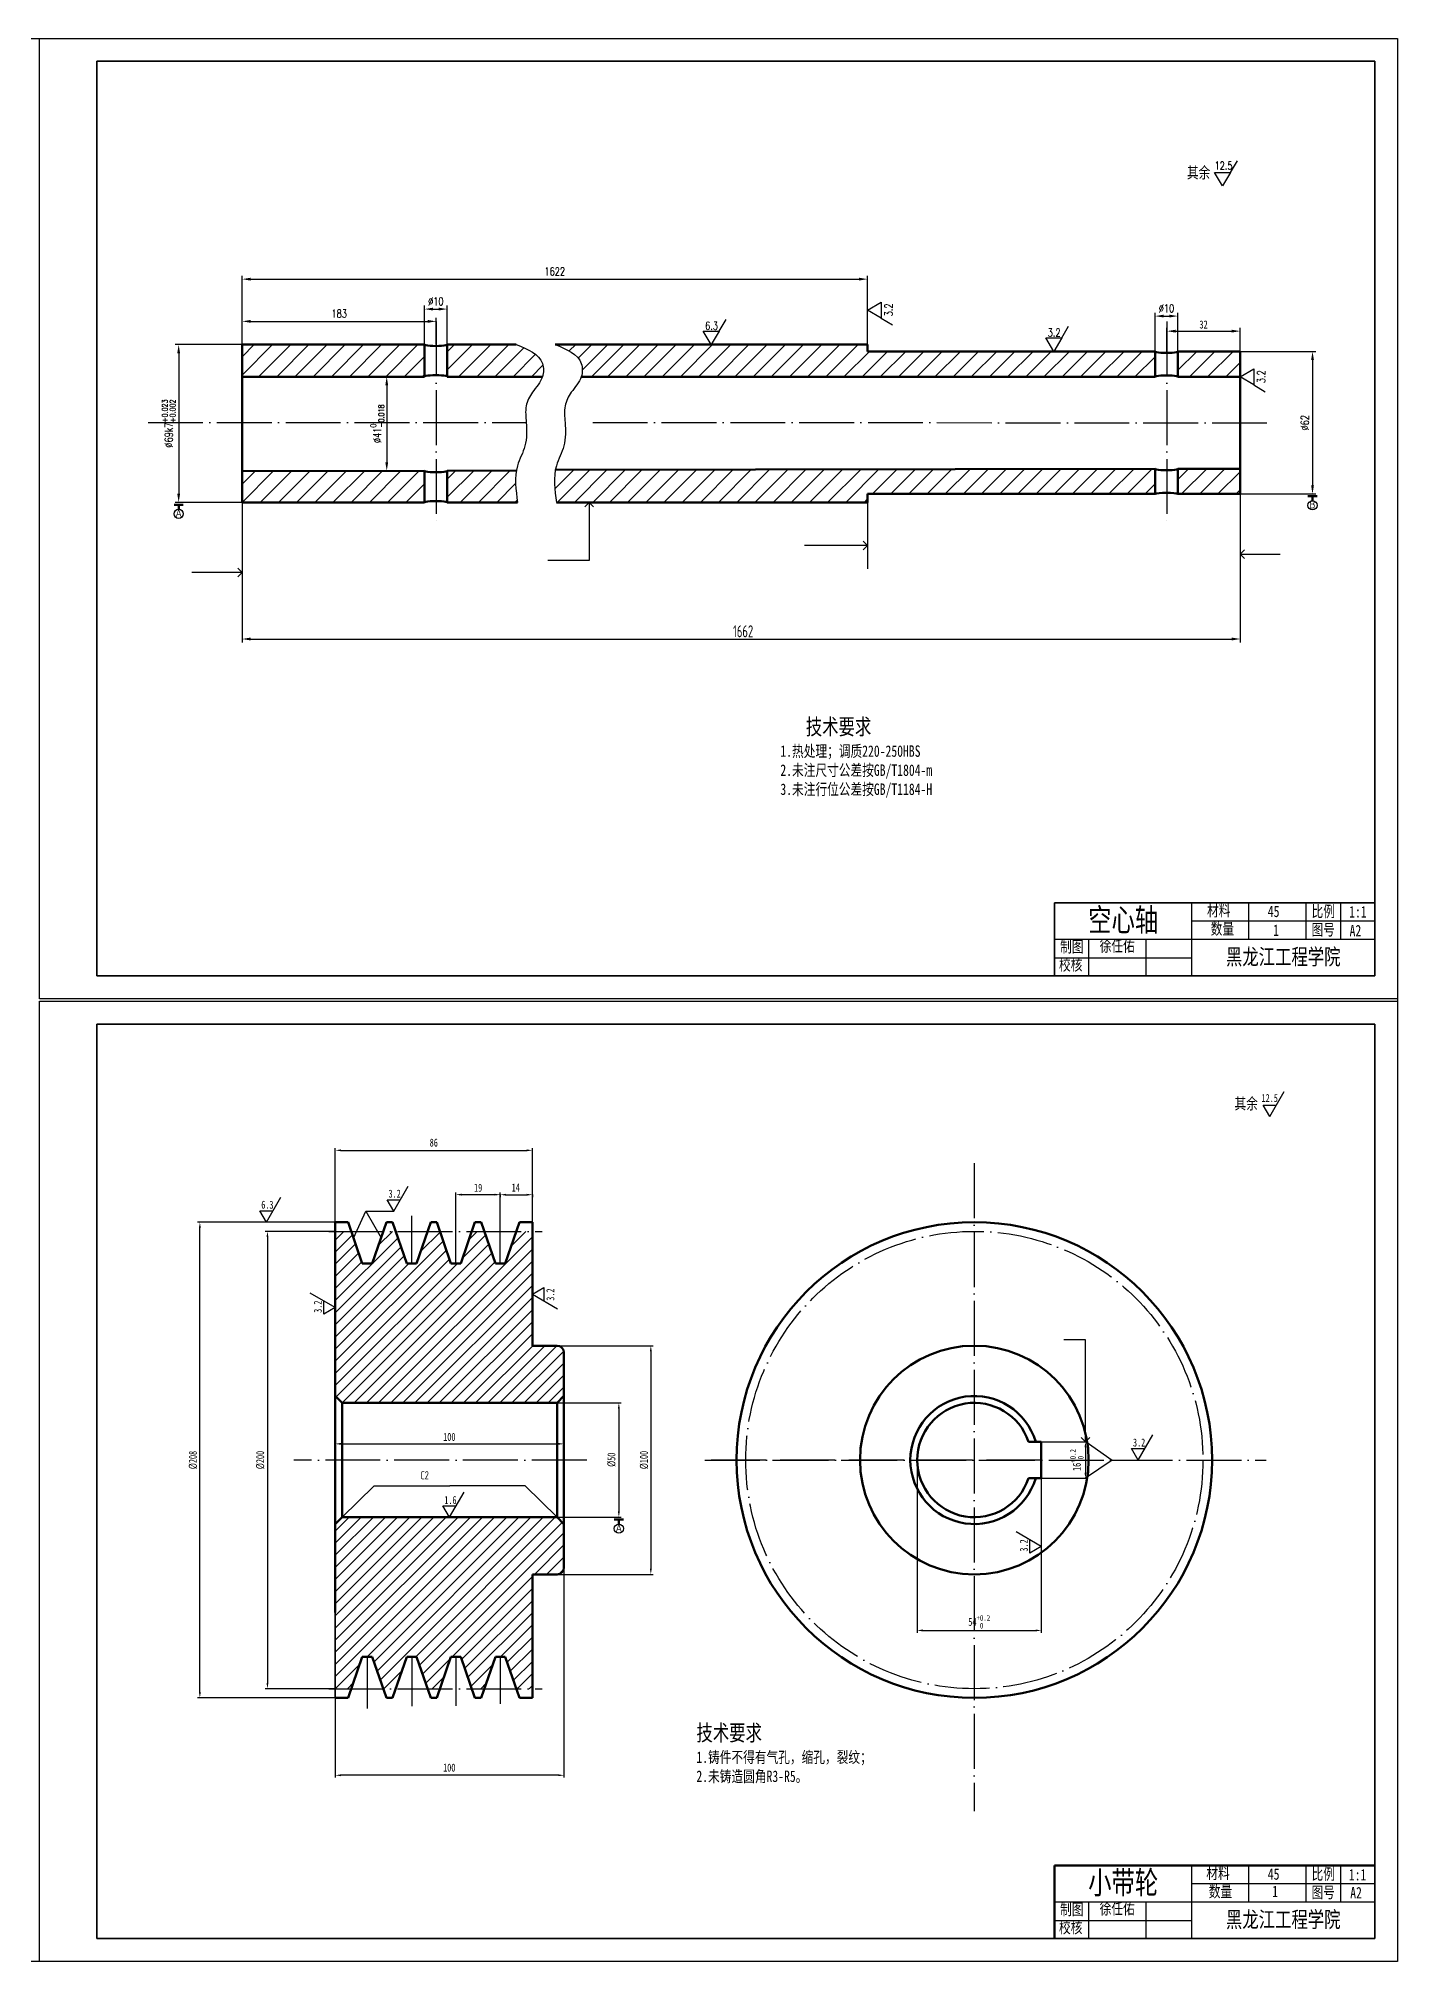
# Model space of a CAD drawing. Header units: inches. Extents: x 3762 to 4951, y -316 to 525.
# Drawn here: x 4356 to 4951, y -316 to 525 of the extents above; entities that cross this region are included whole.
import ezdxf
from ezdxf.enums import TextEntityAlignment as Align

# ---------------------------------------------------------------- set-up
doc = ezdxf.new("R2010")
doc.units = ezdxf.units.IN
doc.header["$MEASUREMENT"] = 0
doc.linetypes.add('ACAD_ISO04W100', pattern=[30, 24, -3, 0, -3])
doc.linetypes.add('CENTER2', pattern=[28.575, 19.05, -3.175, 3.175, -3.175])
for name, color, linetype in [('biaozhu', 210, 'Continuous'), ('dim', 7, 'Continuous'), ('图层2', 50, 'CENTER2')]:
    doc.layers.add(name, color=color, linetype=linetype)
for name, color, linetype, lineweight in [('cushixian', 4, 'Continuous', 50), ('中心线层', 4, 'ACAD_ISO04W100', 25), ('文字', 7, 'Continuous', 15), ('文字层', 7, 'Continuous', 25), ('标注层', 3, 'Continuous', 25), ('粗实线', 7, 'Continuous', 35), ('粗实线层', 7, 'Continuous', 50), ('细实线', 5, 'Continuous', 30), ('细实线层', 1, 'Continuous', 25)]:
    doc.layers.add(name, color=color, linetype=linetype, lineweight=lineweight)
doc.styles.get("Standard").update_dxf_attribs({"font": 'gbenor.shx', "width": 0.75, "bigfont": 'gbcbig.shx'})
doc.styles.add('工程字', font='gbenor.shx', dxfattribs={"bigfont": 'gbcbig.shx'})
doc.dimstyles.new('GB-3.5$0', dxfattribs={"dimscale": 1.5, "dimtxt": 3.5, "dimasz": 2.5, "dimexe": 1, "dimexo": 0, "dimgap": 0.5, "dimtad": 1, "dimdec": 0, "dimdsep": 46, "dimtxsty": 'Standard', "dimcen": 0, "dimclrt": 7, "dimadec": 0, "dimazin": 2, "dimtm": 1e-09, "dimtfac": 1, "dimtdec": 0, "dimtmove": 0, "dimatfit": 3, "dimldrblk": 'OPEN90', "dimfxl": 1, "dimarcsym": 0})
doc.dimstyles.new('GB-3.5$7', dxfattribs={"dimscale": 1.5, "dimtxt": 3.5, "dimasz": 2.5, "dimexe": 1, "dimexo": 0, "dimgap": 0.5, "dimtad": 1, "dimdec": 0, "dimdsep": 46, "dimtxsty": 'Standard', "dimcen": 0, "dimclrt": 7, "dimadec": 0, "dimazin": 2, "dimtm": 1e-09, "dimtfac": 1, "dimtdec": 0, "dimtmove": 0, "dimatfit": 3, "dimldrblk": 'OPEN90', "dimfxl": 1, "dimarcsym": 0})

# ---------------------------------------------------------------- blocks, each defined once
blk = doc.blocks.new('下基准')
at = {"layer": '标注层'}
blk.add_circle((0, -5), 2, dxfattribs=at)
at = {"layer": '粗实线层'}
for p, q in [((2, -1), (-2, -1)), ((0, -3), (0, -1))]:
    blk.add_line(p, q, dxfattribs=at)
at = {"layer": '文字层'}
blk.add_attdef('A', text='', height=3.5, dxfattribs=at).set_placement((0, -4.56), align=Align.MIDDLE_CENTER)
blk = doc.blocks.new('_Open90')
at = {"color": 0, "linetype": 'ByBlock', "lineweight": -2}
for p, q in [((0, 0), (-1, 0)), ((-0.5, 0.5), (0, 0)), ((0, 0), (-0.5, -0.5))]:
    blk.add_line(p, q, dxfattribs=at)
blk = doc.blocks.new('*D29')
at = {"layer": 'Defpoints', "color": 0}
for p in [(4445.49, 321.8), (4882.14, 325.48), (4882.14, 262.05)]:
    blk.add_point(p, dxfattribs=at)
at = {"layer": '标注层', "color": 0, "lineweight": -2}
for p, q in [((4445.49, 321.8), (4445.49, 260.55)), ((4882.14, 325.48), (4882.14, 260.55)), ((4449.24, 262.05), (4878.39, 262.05))]:
    blk.add_line(p, q, dxfattribs=at)
at = {"layer": '标注层', "color": 0}
for points in [[(4449.24, 262.68), (4449.24, 261.43), (4445.49, 262.05)], [(4878.39, 262.68), (4878.39, 261.43), (4882.14, 262.05)]]:
    blk.add_solid(points, dxfattribs=at)
at = {"layer": '标注层', "color": 7, "insert": (4664.65, 265.43), "char_height": 5.25, "attachment_point": 5}
blk.add_mtext('1662', dxfattribs=at)

msp = doc.modelspace()

# ---------------------------------------------------------------- hatches: boundary and pattern name
at = {"layer": '标注层'}
h = msp.add_hatch(dxfattribs=at)
h.set_pattern_fill('ANSI31', color=256, scale=45, style=0)
h.set_pattern_definition([(45, (4445.4927, 321.8036), (-3.97748, 3.97748), [])])
h.paths.add_polyline_path([(4525.24, 390.8), (4445.49, 390.8), (4445.49, 376.77), (4525.24, 376.75)])
edge = h.paths.add_edge_path()
edge.add_spline(control_points=[(4576.88, 376.75), (4577.46, 378.58), (4577.47, 386.01), (4570.44, 388.81), (4565.43, 390.8)], knot_values=[0, 0, 0, 0, 5.736517, 19.891382, 19.891382, 19.891382, 19.891382], degree=3, periodic=0)
edge.add_line((4565.43, 390.8), (4535.24, 390.8))
edge.add_line((4535.24, 390.8), (4535.24, 376.75))
edge.add_line((4535.24, 376.75), (4576.88, 376.75))
edge = h.paths.add_edge_path()
edge.add_spline(control_points=[(4565.98, 321.8), (4565.34, 326.52), (4564.71, 331.24), (4565.49, 335.69)], knot_values=[63.519621, 63.519621, 63.519621, 63.519621, 77.311484, 77.311484, 77.311484, 77.311484], degree=3, periodic=0)
edge.add_line((4565.49, 335.69), (4535.24, 335.61))
edge.add_line((4535.24, 335.61), (4535.24, 321.8))
edge.add_line((4535.24, 321.8), (4565.7, 321.8))
edge.add_line((4565.7, 321.8), (4565.95, 322.05))
h.paths.add_polyline_path([(4525.24, 335.59), (4445.49, 335.4), (4445.49, 321.8), (4525.24, 321.8)])
at = {"layer": '细实线'}
h = msp.add_hatch(dxfattribs=at)
h.set_pattern_fill('ANSI31', color=256, scale=30, style=0)
h.set_pattern_definition([(45, (4486.2626, -196.991), (-2.65165, 2.65165), [])])
h.paths.add_polyline_path([(4521.84, -10.99), (4517.55, -10.99), (4512.73, 3.01), (4507.26, 3.01), (4502.44, -10.99), (4498.08, -10.99), (4493.26, 3.01), (4486.26, 3.01), (4486.26, -30.35), (4486.26, -68.99), (4489.26, -71.99), (4583.26, -71.99), (4586.26, -68.99), (4586.26, -49.99, 0.414214), (4583.26, -46.99), (4572.46, -46.99), (4572.46, 3.01), (4565.46, 3.01), (4560.64, -10.99), (4556.28, -10.99), (4551.46, 3.01), (4545.99, 3.01), (4541.17, -10.99), (4536.88, -10.99), (4532.06, 3.01), (4526.66, 3.01)])
h.paths.add_polyline_path([(4521.84, -182.99), (4526.66, -196.99), (4532.06, -196.99), (4536.88, -182.99), (4541.17, -182.99), (4545.99, -196.99), (4551.46, -196.99), (4556.28, -182.99), (4560.64, -182.99), (4565.46, -196.99), (4572.46, -196.99), (4572.46, -146.99), (4583.26, -146.99, 0.414214), (4586.26, -143.99), (4586.26, -124.99), (4583.26, -121.99), (4489.26, -121.99), (4486.26, -124.99), (4486.26, -163.64), (4486.26, -196.99), (4493.26, -196.99), (4498.08, -182.99), (4502.44, -182.99), (4507.26, -196.99), (4512.73, -196.99), (4517.55, -182.99)])

# ---------------------------------------------------------------- linework, layer by layer
at = {"lineweight": 70}
for p, q in [((4844.85, 376.65), (4844.85, 387.8)), ((4844.85, 336.44), (4844.85, 325.5)), ((4854.85, 336.46), (4854.85, 325.49))]:
    msp.add_line(p, q, dxfattribs=at)
at = {"lineweight": 50}
msp.add_circle((4765.8, -96.99), 50, dxfattribs=at)
at = {"layer": 'biaozhu', "color": 0, "lineweight": -3}
for p, q in [((4885.92, 130.69), (4885.92, 146.69)), ((4925.92, 146.69), (4925.92, 130.69)), ((4885.92, -290.31), (4885.92, -274.31)), ((4925.92, -274.31), (4925.92, -290.31))]:
    msp.add_line(p, q, dxfattribs=at)
at = {"layer": '中心线层'}
for p, q in [((4530.46, 400.97), (4530.46, 311.98)), ((4850.07, 400.97), (4850.07, 311.98)), ((4404.38, 356.78), (4569.79, 356.75)), ((4598.9, 356.7), (4894.95, 356.64)), ((4765.8, 32.76), (4765.8, -250.57)), ((4519.7, -10.99), (4519.7, 9.8)), ((4539.03, -10.99), (4539.03, 8.57)), ((4558.46, -10.99), (4558.46, 8.87)), ((4483.43, 3.01), (4547.24, 3.01)), ((4483.43, 3.01), (4576.8, 3.01)), ((4596.23, -96.99), (4468.12, -96.99)), ((4795.1, -96.99), (4647.91, -96.99)), ((4647.91, -96.99), (4893.4, -96.99)), ((4500.26, -182.99), (4500.26, -205.59)), ((4519.7, -182.99), (4519.7, -204.7)), ((4539.03, -182.99), (4539.03, -204.45)), ((4558.46, -182.99), (4558.46, -203.56)), ((4483.43, -196.99), (4576.8, -196.99))]:
    msp.add_line(p, q, dxfattribs=at)
msp.add_circle((4765.8, -96.99), 100, dxfattribs=at)
at = {"layer": '图层2', "color": 3, "linetype": 'ByBlock', "lineweight": -3}
for p, q in [((4895.05, 53.19), (4901.4, 64.19)), ((4895.05, 53.19), (4892.16, 58.19)), ((4892.16, 58.19), (4897.94, 58.19)), ((4456.15, 7.01), (4462.5, 18.01)), ((4511.81, 11.84), (4508.93, 16.84)), ((4508.93, 16.84), (4514.7, 16.84)), ((4511.81, 11.84), (4518.16, 22.84)), ((4456.15, 7.01), (4453.26, 12.01)), ((4453.26, 12.01), (4459.04, 12.01)), ((4486.26, -30.35), (4475.26, -23.99)), ((4572.46, -24.5), (4577.46, -21.61)), ((4572.46, -24.5), (4583.46, -30.85)), ((4577.46, -21.61), (4577.46, -27.39)), ((4481.26, -33.23), (4481.26, -27.46)), ((4486.26, -30.35), (4481.26, -33.23)), ((4837.46, -96.99), (4834.58, -91.99)), ((4834.58, -91.99), (4840.35, -91.99)), ((4837.46, -96.99), (4843.81, -85.99)), ((4536.26, -121.99), (4533.38, -116.99)), ((4533.38, -116.99), (4539.15, -116.99)), ((4536.26, -121.99), (4542.61, -110.99)), ((4795.1, -134.79), (4784.1, -128.44)), ((4790.1, -137.67), (4790.1, -131.9)), ((4795.1, -134.79), (4790.1, -137.67))]:
    msp.add_line(p, q, dxfattribs=at)
at = {"layer": '标注层'}
for p, q in [((4877.92, 466.13), (4880.9, 471.19)), ((4870.92, 466.13), (4877.92, 466.13)), ((4874.42, 460.19), (4870.92, 466.13)), ((4877.92, 466.13), (4874.42, 460.19)), ((4445.49, 390.8), (4445.49, 420.93)), ((4719.07, 390.8), (4719.07, 420.93)), ((4449.24, 419.43), (4715.32, 419.43)), ((4525.24, 390.87), (4525.24, 407.84)), ((4528.99, 406.34), (4531.49, 406.34)), ((4535.24, 390.87), (4535.24, 407.84)), ((4719.07, 405.87), (4725.02, 409.37)), ((4725.02, 402.37), (4719.07, 405.87)), ((4725.02, 409.37), (4725.02, 402.37)), ((4844.85, 387.8), (4844.85, 404.77)), ((4854.85, 387.8), (4854.85, 404.77)), ((4445.49, 390.8), (4445.49, 402.47)), ((4449.24, 400.97), (4526.71, 400.97)), ((4530.46, 390.8), (4530.46, 402.47)), ((4647.25, 396.75), (4654.25, 396.75)), ((4650.75, 390.8), (4647.25, 396.75)), ((4654.25, 396.75), (4650.75, 390.8)), ((4654.25, 396.75), (4657.22, 401.8)), ((4725.02, 402.37), (4730.07, 399.39)), ((4804.08, 393.75), (4807.06, 398.8)), ((4848.6, 403.27), (4851.1, 403.27)), ((4850.07, 387.19), (4850.07, 398.19)), ((4853.82, 396.69), (4878.32, 396.69)), ((4882.07, 387.19), (4882.07, 398.19)), ((4445.49, 390.8), (4416.26, 390.8)), ((4417.76, 387.05), (4417.76, 325.55)), ((4588.64, 388.02), (4591.42, 390.8)), ((4592.54, 384.92), (4598.42, 390.8)), ((4594.31, 379.69), (4605.42, 390.8)), ((4598.32, 376.69), (4612.42, 390.8)), ((4605.38, 376.69), (4619.49, 390.8)), ((4613.34, 376.69), (4627.45, 390.8)), ((4621.29, 376.69), (4635.4, 390.8)), ((4629.24, 376.69), (4643.36, 390.8)), ((4637.2, 376.69), (4651.31, 390.8)), ((4645.15, 376.69), (4659.27, 390.8)), ((4653.1, 376.69), (4667.22, 390.8)), ((4661.06, 376.68), (4675.18, 390.8)), ((4669.01, 376.68), (4683.13, 390.8)), ((4676.96, 376.68), (4691.09, 390.8)), ((4684.92, 376.68), (4699.04, 390.8)), ((4692.87, 376.68), (4707, 390.8)), ((4700.82, 376.68), (4714.95, 390.8)), ((4708.78, 376.68), (4719.91, 387.8)), ((4716.73, 376.67), (4727.86, 387.8)), ((4724.68, 376.67), (4735.82, 387.8)), ((4732.64, 376.67), (4743.77, 387.8)), ((4740.59, 376.67), (4751.73, 387.8)), ((4748.55, 376.67), (4759.68, 387.8)), ((4756.5, 376.67), (4767.64, 387.8)), ((4764.45, 376.67), (4775.59, 387.8)), ((4772.41, 376.66), (4783.55, 387.8)), ((4780.36, 376.66), (4791.5, 387.8)), ((4788.31, 376.66), (4799.46, 387.8)), ((4796.27, 376.66), (4807.41, 387.8)), ((4797.08, 393.75), (4804.08, 393.75)), ((4800.58, 387.8), (4797.08, 393.75)), ((4804.08, 393.75), (4800.58, 387.8)), ((4804.22, 376.66), (4815.36, 387.8)), ((4812.17, 376.66), (4823.32, 387.8)), ((4820.13, 376.66), (4831.27, 387.8)), ((4828.08, 376.65), (4839.23, 387.8)), ((4854.85, 379.56), (4863.09, 387.8)), ((4859.89, 376.65), (4871.05, 387.8)), ((4867.85, 376.65), (4879, 387.8)), ((4882.09, 387.8), (4915.23, 387.8)), ((4836.03, 376.65), (4844.85, 385.47)), ((4875.8, 376.65), (4882.07, 382.92)), ((4882.07, 376.64), (4888.02, 380.14)), ((4888.02, 380.14), (4888.02, 373.14)), ((4913.73, 384.05), (4913.73, 329.23)), ((4521.66, 376.76), (4507.27, 376.76)), ((4508.77, 373.01), (4508.77, 339.33)), ((4888.02, 373.14), (4882.07, 376.64)), ((4888.02, 373.14), (4893.07, 370.17)), ((4832.61, 325.5), (4843.52, 336.41)), ((4854.77, 331.75), (4859.47, 336.45)), ((4856.47, 325.49), (4867.44, 336.47)), ((4864.42, 325.49), (4875.42, 336.49)), ((4521.76, 335.58), (4507.27, 335.58)), ((4582.27, 327.72), (4590.42, 335.87)), ((4583.36, 321.8), (4597.42, 335.87)), ((4590.86, 321.8), (4604.92, 335.87)), ((4598.86, 321.8), (4612.92, 335.87)), ((4606.18, 321.8), (4620.24, 335.87)), ((4614.13, 321.8), (4628.21, 335.88)), ((4622.09, 321.8), (4636.21, 335.93)), ((4630.04, 321.8), (4644.18, 335.94)), ((4638, 321.8), (4652.15, 335.96)), ((4645.95, 321.8), (4660.13, 335.98)), ((4653.91, 321.8), (4668.1, 336)), ((4661.86, 321.8), (4676.08, 336.02)), ((4669.82, 321.8), (4684.05, 336.04)), ((4677.77, 321.8), (4692.02, 336.06)), ((4685.73, 321.8), (4700, 336.07)), ((4693.68, 321.8), (4707.97, 336.09)), ((4701.64, 321.8), (4715.94, 336.11)), ((4709.59, 321.8), (4723.92, 336.13)), ((4721.29, 325.54), (4731.89, 336.15)), ((4729.24, 325.54), (4739.86, 336.17)), ((4737.19, 325.54), (4747.84, 336.19)), ((4745.14, 325.53), (4755.81, 336.21)), ((4753.09, 325.53), (4763.79, 336.22)), ((4761.05, 325.53), (4771.76, 336.24)), ((4769, 325.53), (4779.73, 336.26)), ((4776.95, 325.52), (4787.71, 336.28)), ((4784.9, 325.52), (4795.68, 336.3)), ((4792.85, 325.52), (4803.65, 336.32)), ((4800.81, 325.51), (4811.63, 336.34)), ((4808.76, 325.51), (4819.6, 336.35)), ((4816.71, 325.51), (4827.57, 336.37)), ((4824.66, 325.51), (4835.55, 336.39)), ((4840.57, 325.5), (4844.77, 329.7)), ((4872.37, 325.49), (4882.12, 335.23)), ((4445.49, 321.8), (4416.26, 321.8)), ((4717.55, 321.8), (4719.06, 323.32)), ((4719.06, 321.8), (4719.06, 292.78)), ((4880.33, 325.49), (4882.11, 327.27)), ((4882.14, 325.48), (4915.23, 325.48)), ((4719.06, 292.78), (4719.06, 292.78)), ((4486.26, 7.01), (4486.26, 39.44)), ((4488.76, 38.44), (4569.96, 38.44)), ((4572.46, 7.01), (4572.46, 39.44)), ((4539.03, -10.99), (4539.03, 20.06)), ((4541.53, 19.06), (4555.96, 19.06)), ((4558.46, -10.99), (4558.46, 20.06)), ((4558.46, 19.06), (4558.46, 18.03)), ((4560.96, 19.03), (4569.96, 19.03)), ((4572.46, 19.06), (4572.46, 18.03)), ((4494.3, -0.01), (4499.65, 11.84)), ((4499.65, 11.84), (4506.28, 0.16)), ((4499.65, 11.84), (4511.81, 11.84)), ((4486.26, 7.01), (4426.04, 7.01)), ((4427.04, -198.49), (4427.04, 4.51)), ((4486.26, 3.01), (4455.58, 3.01)), ((4456.58, 0.51), (4456.58, -194.49)), ((4583.26, -46.99), (4625.3, -46.99)), ((4624.3, -49.49), (4624.3, -144.49)), ((4583.26, -71.99), (4611.31, -71.99)), ((4610.31, -74.49), (4610.31, -119.49)), ((4486.26, -96.99), (4486.26, -88.92)), ((4488.76, -89.92), (4583.76, -89.92)), ((4586.26, -96.99), (4586.26, -88.92)), ((4795.1, -88.99), (4815.4, -88.99)), ((4814.4, -91.49), (4814.4, -102.49)), ((4814.76, -88.99), (4826.11, -96.99)), ((4740.8, -96.99), (4740.8, -172.52)), ((4795.1, -96.99), (4795.1, -172.52)), ((4826.11, -96.99), (4814.4, -104.99)), ((4826.11, -96.99), (4837.46, -96.99)), ((4489.26, -121.99), (4503.31, -108.22)), ((4503.31, -108.22), (4536.32, -108.22)), ((4569.33, -108.22), (4536.32, -108.22)), ((4583.38, -121.99), (4569.33, -108.22)), ((4795.1, -104.99), (4815.4, -104.99)), ((4583.26, -121.99), (4611.31, -121.99)), ((4586.26, -139.25), (4586.26, -235.86)), ((4486.26, -143.06), (4486.26, -235.86)), ((4583.26, -146.99), (4625.3, -146.99)), ((4743.3, -171.52), (4792.6, -171.52)), ((4486.26, -200.99), (4426.04, -200.99)), ((4486.26, -196.99), (4455.58, -196.99)), ((4583.76, -234.86), (4488.76, -234.86))]:
    msp.add_line(p, q, dxfattribs=at)
for points in [[(3761.92, 524.69), (4950.92, 524.69), (4950.92, -316.31), (3761.92, -316.31)], [(4356.92, 524.69), (4950.92, 524.69), (4950.92, 104.69), (4356.92, 104.69)], [(4356.92, 103.69), (4950.92, 103.69), (4950.92, -316.31), (4356.92, -316.31)]]:
    msp.add_lwpolyline(points, close=True, dxfattribs=at)
for points in [[(4565.43, 390.8), (4576.88, 382.48), (4576.88, 376.75), (4572.52, 369.95), (4569.79, 363.96), (4569.79, 356.75), (4569.25, 346.53), (4565.98, 337.81), (4565.98, 321.8)], [(4582.42, 390.8), (4593.87, 382.48), (4593.87, 376.75), (4589.51, 369.95), (4586.79, 363.96), (4586.79, 356.75), (4586.24, 346.53), (4582.97, 337.81), (4582.97, 321.8)]]:
    msp.add_spline(points, degree=3, dxfattribs=at)
for points in [[(4449.24, 420.05), (4449.24, 418.8), (4445.49, 419.43)], [(4715.32, 420.05), (4715.32, 418.8), (4719.07, 419.43)], [(4528.99, 406.96), (4528.99, 405.71), (4525.24, 406.34)], [(4531.49, 406.96), (4531.49, 405.71), (4535.24, 406.34)], [(4848.6, 403.9), (4848.6, 402.65), (4844.85, 403.27)], [(4851.1, 403.9), (4851.1, 402.65), (4854.85, 403.27)], [(4449.24, 401.59), (4449.24, 400.34), (4445.49, 400.97)], [(4526.71, 401.59), (4526.71, 400.34), (4530.46, 400.97)], [(4853.82, 397.31), (4853.82, 396.06), (4850.07, 396.69)], [(4878.32, 397.31), (4878.32, 396.06), (4882.07, 396.69)], [(4417.13, 387.05), (4418.38, 387.05), (4417.76, 390.8)], [(4913.11, 384.05), (4914.36, 384.05), (4913.73, 387.8)], [(4508.15, 373.01), (4509.4, 373.01), (4508.77, 376.76)], [(4508.15, 339.33), (4509.4, 339.33), (4508.77, 335.58)], [(4913.11, 329.23), (4914.36, 329.23), (4913.73, 325.48)], [(4417.13, 325.55), (4418.38, 325.55), (4417.76, 321.8)], [(4488.76, 38.85), (4488.76, 38.02), (4486.26, 38.44)], [(4569.96, 38.85), (4569.96, 38.02), (4572.46, 38.44)], [(4541.53, 19.48), (4541.53, 18.65), (4539.03, 19.06)], [(4555.96, 19.48), (4555.96, 18.65), (4558.46, 19.06)], [(4560.96, 19.44), (4560.96, 18.61), (4558.46, 19.03)], [(4569.96, 19.44), (4569.96, 18.61), (4572.46, 19.03)], [(4426.62, 4.51), (4427.45, 4.51), (4427.04, 7.01)], [(4456.17, 0.51), (4457, 0.51), (4456.58, 3.01)], [(4623.88, -49.49), (4624.71, -49.49), (4624.3, -46.99)], [(4609.89, -74.49), (4610.73, -74.49), (4610.31, -71.99)], [(4488.76, -89.51), (4488.76, -90.34), (4486.26, -89.92)], [(4583.76, -89.51), (4583.76, -90.34), (4586.26, -89.92)], [(4813.98, -91.49), (4814.82, -91.49), (4814.4, -88.99)], [(4813.98, -102.49), (4814.82, -102.49), (4814.4, -104.99)], [(4609.89, -119.49), (4610.73, -119.49), (4610.31, -121.99)], [(4623.88, -144.49), (4624.71, -144.49), (4624.3, -146.99)], [(4743.3, -171.1), (4743.3, -171.94), (4740.8, -171.52)], [(4792.6, -171.1), (4792.6, -171.94), (4795.1, -171.52)], [(4426.62, -198.49), (4427.45, -198.49), (4427.04, -200.99)], [(4456.17, -194.49), (4457, -194.49), (4456.58, -196.99)], [(4488.76, -234.44), (4488.76, -235.27), (4486.26, -234.86)], [(4583.76, -234.44), (4583.76, -235.27), (4586.26, -234.86)]]:
    msp.add_solid(points, dxfattribs=at)
at = {"layer": '粗实线'}
for p, q in [((4381.92, 514.69), (4381.92, 114.69)), ((4381.92, 514.69), (4940.92, 514.69)), ((4940.92, 514.69), (4940.92, 114.69)), ((4940.92, 114.69), (4381.92, 114.69)), ((4381.92, 93.69), (4381.92, -306.31)), ((4381.92, 93.69), (4940.92, 93.69)), ((4940.92, 93.69), (4940.92, -306.31)), ((4486.26, -200.99), (4486.26, -163.64)), ((4940.92, -306.31), (4381.92, -306.31))]:
    msp.add_line(p, q, dxfattribs=at)
at = {"layer": '粗实线', "color": 0}
for p, q in [((4800.92, 114.69), (4800.92, 146.69)), ((4800.92, 146.69), (4940.92, 146.69))]:
    msp.add_line(p, q, dxfattribs=at)
at = {"layer": '粗实线', "lineweight": 50}
for p, q in [((4486.26, 7.01), (4486.26, -30.35)), ((4486.26, 7.01), (4491.89, 7.01)), ((4491.89, 7.01), (4498.08, -10.99)), ((4508.64, 7.01), (4502.44, -10.99)), ((4508.64, 7.01), (4511.36, 7.01)), ((4511.36, 7.01), (4517.55, -10.99)), ((4528.04, 7.01), (4521.84, -10.99)), ((4528.04, 7.01), (4530.69, 7.01)), ((4530.69, 7.01), (4536.88, -10.99)), ((4547.37, 7.01), (4541.17, -10.99)), ((4547.37, 7.01), (4550.09, 7.01)), ((4550.09, 7.01), (4556.28, -10.99)), ((4566.84, 7.01), (4560.64, -10.99)), ((4566.84, 7.01), (4572.46, 7.01)), ((4572.46, 7.01), (4572.46, -46.99)), ((4498.08, -10.99), (4502.44, -10.99)), ((4517.55, -10.99), (4521.84, -10.99)), ((4536.88, -10.99), (4541.17, -10.99)), ((4556.28, -10.99), (4560.64, -10.99)), ((4486.26, -30.35), (4486.26, -68.99)), ((4572.46, -46.99), (4583.26, -46.99)), ((4586.26, -49.99), (4586.26, -68.99)), ((4489.26, -71.99), (4486.26, -68.99)), ((4486.26, -96.99), (4486.26, -68.99)), ((4489.26, -71.99), (4489.26, -96.99)), ((4583.26, -71.99), (4489.26, -71.99)), ((4583.26, -71.99), (4586.26, -68.99)), ((4583.26, -71.99), (4583.26, -96.99)), ((4586.26, -143.99), (4586.26, -68.99)), ((4795.1, -88.99), (4789.49, -88.99)), ((4795.1, -88.99), (4795.1, -104.99)), ((4486.26, -96.99), (4486.26, -122.49)), ((4489.26, -121.99), (4489.26, -96.99)), ((4583.26, -121.99), (4583.26, -96.99)), ((4795.1, -104.99), (4789.49, -104.99)), ((4489.26, -121.99), (4486.26, -124.99)), ((4486.26, -163.64), (4486.26, -122.49)), ((4583.26, -121.99), (4489.26, -121.99)), ((4583.26, -121.99), (4586.26, -124.99)), ((4572.46, -200.99), (4572.46, -146.99)), ((4572.46, -146.99), (4583.26, -146.99)), ((4491.89, -200.99), (4498.08, -182.99)), ((4498.08, -182.99), (4502.44, -182.99)), ((4508.64, -200.99), (4502.44, -182.99)), ((4511.36, -200.99), (4517.55, -182.99)), ((4517.55, -182.99), (4521.84, -182.99)), ((4528.04, -200.99), (4521.84, -182.99)), ((4530.69, -200.99), (4536.88, -182.99)), ((4536.88, -182.99), (4541.17, -182.99)), ((4547.37, -200.99), (4541.17, -182.99)), ((4550.09, -200.99), (4556.28, -182.99)), ((4556.28, -182.99), (4560.64, -182.99)), ((4566.84, -200.99), (4560.64, -182.99)), ((4486.26, -200.99), (4491.89, -200.99)), ((4508.64, -200.99), (4511.36, -200.99)), ((4528.04, -200.99), (4530.69, -200.99)), ((4547.37, -200.99), (4550.09, -200.99)), ((4566.84, -200.99), (4572.46, -200.99))]:
    msp.add_line(p, q, dxfattribs=at)
at = {"layer": '粗实线', "color": 0, "lineweight": 50}
for p, q in [((4800.92, -306.31), (4800.92, -274.31)), ((4800.92, -274.31), (4940.92, -274.31))]:
    msp.add_line(p, q, dxfattribs=at)
at = {"layer": '粗实线', "lineweight": 50}
msp.add_circle((4765.8, -96.99), 104, dxfattribs=at)
for centre, radius, start, end in [((4583.26, -49.99), 3, 0, 90), ((4765.8, -96.99), 28, 16.60155, 343.39845), ((4765.8, -96.99), 25, 18.66292, 341.33708), ((4583.26, -143.99), 3, 270, 360)]:
    msp.add_arc(centre, radius, start, end, dxfattribs=at)
at = {"layer": '粗实线层', "lineweight": 50}
msp.add_line((4445.49, 390.8), (4525.24, 390.8), dxfattribs=at)
at = {"layer": '粗实线层'}
for p, q in [((4445.49, 390.8), (4445.49, 321.8)), ((4525.24, 390.87), (4525.24, 376.75)), ((4535.24, 390.87), (4535.24, 376.75)), ((4535.24, 390.8), (4565.43, 390.8)), ((4582.42, 390.8), (4719.07, 390.8)), ((4719.07, 390.8), (4719.07, 387.8)), ((4719.07, 387.8), (4844.85, 387.8)), ((4854.85, 387.8), (4882.09, 387.8)), ((4854.85, 387.8), (4854.85, 376.71)), ((4882.07, 376.64), (4882.07, 387.8)), ((4445.49, 376.77), (4525.24, 376.75)), ((4535.24, 376.75), (4576.88, 376.75)), ((4593.87, 376.73), (4629.49, 376.69)), ((4629.49, 376.69), (4844.85, 376.65)), ((4854.85, 376.71), (4882.07, 376.64)), ((4882.07, 376.64), (4882.07, 356.57)), ((4882.12, 336.5), (4882.07, 356.57)), ((4582.54, 336.01), (4844.85, 336.44)), ((4854.85, 336.46), (4882.12, 336.5)), ((4882.12, 336.5), (4882.11, 325.48)), ((4445.54, 335.4), (4525.24, 335.59)), ((4525.24, 335.59), (4525.24, 321.8)), ((4535.24, 335.61), (4565.49, 335.69)), ((4535.24, 335.61), (4535.24, 321.8)), ((4445.49, 321.8), (4525.24, 321.8)), ((4535.24, 321.8), (4565.98, 321.8)), ((4582.97, 321.8), (4719.07, 321.8)), ((4719.06, 325.54), (4844.85, 325.5)), ((4719.06, 325.54), (4719.06, 321.8)), ((4854.85, 325.49), (4882.14, 325.48))]:
    msp.add_line(p, q, dxfattribs=at)
for centre in [(4530.24, 390.8), (4849.85, 387.8), (4849.85, 336.44), (4530.24, 335.59)]:
    msp.add_ellipse(centre, major_axis=(-5, 0), ratio=0.123333, start_param=6.283185, end_param=9.424778, dxfattribs=at)
at = {"layer": '粗实线层', "extrusion": (0, 0, -1)}
for centre, major_axis, ratio, start_param, end_param in [((4530.24, 376.82), (-5, 0), 0.123333, 6.283185, 9.424778), ((4849.85, 376.71), (-5, 0), 0.123333, 6.283185, 9.424778), ((4530.24, 321.78), (-5, 0), 0.123333, 6.283185, 9.424778), ((4849.84, 325.35), (-5.15, 0), 0.119688, 0.244237, 2.900398)]:
    msp.add_ellipse(centre, major_axis=major_axis, ratio=ratio, start_param=start_param, end_param=end_param, dxfattribs=at)
at = {"layer": '细实线', "color": 0}
for p, q in [((4860.92, 114.69), (4860.92, 146.69)), ((4910.92, 130.69), (4910.92, 146.69)), ((4940.92, 138.69), (4860.92, 138.69)), ((4940.92, 130.69), (4800.92, 130.69)), ((4815.92, 114.69), (4815.92, 130.69)), ((4840.92, 114.69), (4840.92, 130.69)), ((4800.92, 122.69), (4860.92, 122.69)), ((4860.92, -306.31), (4860.92, -274.31)), ((4910.92, -290.31), (4910.92, -274.31)), ((4940.92, -282.31), (4860.92, -282.31)), ((4940.92, -290.31), (4800.92, -290.31)), ((4815.92, -306.31), (4815.92, -290.31)), ((4840.92, -306.31), (4840.92, -290.31)), ((4800.92, -298.31), (4860.92, -298.31))]:
    msp.add_line(p, q, dxfattribs=at)
at = {"layer": '细实线层'}
msp.add_line((4565.7, 321.8), (4565.95, 322.05), dxfattribs=at)

# ---------------------------------------------------------------- block references
at = {"layer": '标注层'}
for p, values in [((4417.76, 321.8), {'A': 'A'}), ((4913.73, 325.48), {'A': 'B'}), ((4610.31, -121.99), {'A': 'A'})]:
    msp.add_blockref('下基准', p, dxfattribs=at).add_auto_attribs(values)

# ---------------------------------------------------------------- texts
at = {"color": 0, "char_height": 5, "width": 15, "attachment_point": 5}
for s, insert in [('{\\fSimSun|b0|i0|c134|p2;比例}', (4918.42, 142.69)), ('{\\fSimSun|b0|i0|c134|p2;图号}', (4918.42, 134.69)), ('{\\fSimSun|b0|i0|c134|p2;比例}', (4918.42, -278.31)), ('{\\fSimSun|b0|i0|c134|p2;图号}', (4918.42, -286.31))]:
    msp.add_mtext(s, dxfattribs=dict(at, insert=insert))
at = {"layer": 'cushixian', "color": 0, "lineweight": -3, "ltscale": 0.1, "char_height": 10, "width": 60, "attachment_point": 5}
for s, insert in [('{\\fSimSun|b0|i0|c134|p2;空心轴}', (4830.92, 138.69)), ('{\\fSimSun|b0|i0|c134|p2;小带轮}', (4830.92, -282.31))]:
    msp.add_mtext(s, dxfattribs=dict(at, insert=insert))
at = {"layer": 'cushixian', "color": 3, "lineweight": -3, "ltscale": 0.1, "insert": (4879.61, 61.39), "char_height": 5, "width": 40.337, "attachment_point": 1}
msp.add_mtext('{\\fSimSun|b0|i0|c134|p2;其余}', dxfattribs=at)
at = {"layer": 'dim', "char_height": 5, "attachment_point": 1}
for s, insert in [('{\\fSimSun|b0|i0|c134|p2;45}', (4894.16, 145.46)), ('{\\fSimSun|b0|i0|c134|p2;1:1}', (4929.75, 145.26)), ('{\\fSimSun|b0|i0|c134|p2;1}', (4896.52, 137.21)), ('{\\fSimSun|b0|i0|c134|p2;A2}', (4929.94, 137.02)), ('{\\fSimSun|b0|i0|c134|p2;徐任佑}', (4820.64, 130.34)), ('{\\fSimSun|b0|i0|c134|p2;徐任佑}', (4820.64, -290.66))]:
    msp.add_mtext_dynamic_manual_height_columns(s, width=25, gutter_width=1, heights=[0], dxfattribs=dict(at, insert=insert))
for s, insert, own_width in [('{\\fSimSun|b0|i0|c134|p2;45}', (4894.16, -275.54), 16.76), ('{\\fSimSun|b0|i0|c134|p2;1:1}', (4929.61, -275.85), 11.1784), ('{\\fSimSun|b0|i0|c134|p2;1}', (4896.1, -283.15), 14.401), ('{\\fSimSun|b0|i0|c134|p2;A2}', (4930.22, -283.71), 10.9818)]:
    msp.add_mtext_dynamic_manual_height_columns(s, width=25, gutter_width=1, heights=[0], dxfattribs=dict(at, insert=insert)).dxf.set("width", own_width)
at = {"layer": '图层2', "color": 0, "linetype": 'ByBlock', "lineweight": -3, "char_height": 7, "width": 80.0019, "attachment_point": 5}
for insert in [(4900.93, 122.69), (4900.93, -298.31)]:
    msp.add_mtext('{\\fSimSun|b0|i0|c134|p2;黑龙江工程学院}', dxfattribs=dict(at, insert=insert))
at = {"layer": '图层2', "color": 3, "linetype": 'ByBlock', "lineweight": -3, "char_height": 3.5, "width": 29.7869, "attachment_point": 1}
for s, insert in [('{\\Ftxt|c134;12.5}', (4891.43, 63.09)), ('{\\Ftxt|c134;3.2}', (4509.55, 21.25)), ('{\\Ftxt|c134;6.3}', (4453.89, 16.42)), ('{\\Ftxt|c134;3.2}', (4835.2, -87.58)), ('{\\Ftxt|c134;1.6}', (4533.96, -112.74))]:
    msp.add_mtext(s, dxfattribs=dict(at, insert=insert))
at = {"layer": '图层2', "color": 3, "linetype": 'ByBlock', "lineweight": -3, "char_height": 3.5, "width": 29.7869, "attachment_point": 1, "rotation": 90}
for insert in [(4578.58, -27.33), (4476.85, -32.61), (4785.69, -137.05)]:
    msp.add_mtext('{\\Ftxt|c134;3.2}', dxfattribs=dict(at, insert=insert))
at = {"layer": '文字', "color": 0, "attachment_point": 1}
for s, insert, char_height, width in [('{\\fFangSong_GB2312|b0|i0|c134|p49;  \\fSimSun|b0|i0|c134|p2;\\H1.429x;材料}', (4864.03, 145.84), 3.5, 15.3177), ('{\\fSimSun|b0|i0|c134|p2;数量}', (4869.19, 137.82), 5, 15), ('{\\fSimSun|b0|i0|c134|p2;制图}', (4803.34, 129.99), 5, 16.5821), ('{\\fSimSun|b0|i0|c134|p2;校核}', (4802.85, 122.08), 5, 15.2428), ('{\\fFangSong_GB2312|b0|i0|c134|p49;  \\fSimSun|b0|i0|c134|p2;\\H1.429x;材料}', (4863.72, -275.16), 3.5, 18.4255), ('{\\fSimSun|b0|i0|c134|p2;数量}', (4868.35, -283.18), 5, 15), ('{\\fSimSun|b0|i0|c134|p2;制图}', (4803.34, -291.01), 5, 16.5821), ('{\\fSimSun|b0|i0|c134|p2;校核}', (4802.85, -298.92), 5, 15.2428)]:
    msp.add_mtext(s, dxfattribs=dict(at, insert=insert, char_height=char_height, width=width))
at = {"layer": '文字层', "insert": (4644.23, -212.78), "char_height": 3.7, "width": 135.1583, "attachment_point": 1}
msp.add_mtext('{\\fSimSun|b0|i0|c134|p2;\\H1.892x;技术要求\\P\\H0.7141x;1.铸件不得有气孔，缩孔，裂纹；\\P2.未铸造圆角R3-R5。}', dxfattribs=at)
at = {"layer": '标注层', "style": '工程字'}
for s, insert, char_height, width, attachment_point in [('{\\fSimSun|b0|i0|c134|p2;\\W0.75;其余}', (4863.9, 465.76), 5, 60.9893, 5), ('{\\fFangSong|b0|i0|c134|p49;\\W0.75;    \\H1.892x; \\fSimSun|b0|i0|c134|p2;\\H0.9999x;技术要求\\P\\H0.7142x;1.热处理；调质220-250HBS\\P2.未注尺寸公差按GB/T1804-m\\P3.未注行位公差按GB/T1184-H}', (4680.96, 209.93), 3.7, 352.8187, 4)]:
    msp.add_mtext(s, dxfattribs=dict(at, insert=insert, char_height=char_height, width=width, attachment_point=attachment_point))
at = {"layer": '标注层', "char_height": 3.5, "attachment_point": 1}
for s, insert in [('{\\Ftxt,gbcbig|c134;12.5}', (4870.87, 470.81)), ('{\\Ftxt,gbcbig|c134;6.3}', (4648.06, 400.8)), ('{\\Ftxt,gbcbig|c134;3.2}', (4797.89, 397.8))]:
    msp.add_mtext_dynamic_manual_height_columns(s, width=12.0418, gutter_width=1, heights=[0], dxfattribs=dict(at, insert=insert))
at = {"layer": '标注层', "color": 7, "char_height": 3.5, "attachment_point": 5}
for s, insert in [('{\\Ftxt,gbcbig|c134;\\C256;1622}', (4582.28, 422.8)), ('{\\Ftxt,gbcbig|c134;\\C256;183}', (4487.98, 404.34)), ('{\\Ftxt,gbcbig|c134;\\C256;%%C10}', (4530.24, 409.71)), ('{\\Ftxt,gbcbig|c134;\\C256;%%C10}', (4849.85, 406.65))]:
    msp.add_mtext(s, dxfattribs=dict(at, insert=insert))
at = {"layer": '标注层', "char_height": 3.5, "attachment_point": 1, "rotation": 90}
for insert in [(4726.57, 403.18), (4889.57, 373.96)]:
    msp.add_mtext_dynamic_manual_height_columns('{\\Ftxt,gbcbig|c134;3.2}', width=12.0418, gutter_width=1, heights=[0], dxfattribs=dict(at, insert=insert))
at = {"layer": '标注层', "char_height": 3.5, "attachment_point": 5}
for s, insert in [('{\\Ftxt|c134;32}', (4866.07, 399.56)), ('{\\Ftxt|c134;86}', (4529.36, 41.82)), ('{\\Ftxt|c134;19}', (4548.75, 22.07)), ('{\\Ftxt|c134;14}', (4565.21, 22.16)), ('{\\Ftxt|c134;100}', (4536.15, -86.9)), ('\\A1;{\\Ftxt|c134;54\\H0.7x;\\S+0.2^  0;}', (4767.95, -167.74)), ('{\\Ftxt|c134;100}', (4536.13, -231.52))]:
    msp.add_mtext(s, dxfattribs=dict(at, insert=insert))
at = {"layer": '标注层', "color": 7, "char_height": 3.5, "attachment_point": 5, "rotation": 90}
for s, insert in [('\\A1;{\\Ftxt,gbcbig|c134;\\C256;%%C69k7\\H0.7x;\\S+0.023^ +0.002;}', (4413.42, 356.3)), ('\\A1;{\\Ftxt,gbcbig|c134;\\C256;%%C41\\H0.7x;\\S0^ -0.018;}', (4504.65, 356.17)), ('{\\Ftxt,gbcbig|c134;\\C256;%%C62}', (4910.36, 356.64))]:
    msp.add_mtext(s, dxfattribs=dict(at, insert=insert))
at = {"layer": '标注层', "char_height": 3.5, "attachment_point": 5, "rotation": 90}
for s, insert in [('{\\Ftxt|c134;%%C208}', (4424.02, -96.99)), ('{\\Ftxt|c134;%%C200}', (4453.46, -96.99)), ('{\\Ftxt|c134;%%C50}', (4607.1, -96.87)), ('{\\Ftxt|c134;%%C100}', (4621.33, -96.99)), ('\\A1;{\\Ftxt|c134;16\\H0.7x;\\S+0.2^  0;}', (4810.62, -96.99))]:
    msp.add_mtext(s, dxfattribs=dict(at, insert=insert))
at = {"layer": '标注层', "insert": (4525.33, -103.66), "char_height": 3.5, "width": 21.9802, "attachment_point": 5}
msp.add_mtext('C2', dxfattribs=at)

# ---------------------------------------------------------------- dimensions: what is measured, and where the dimension line sits
at = {"layer": '标注层'}
dim = msp.add_linear_dim(base=(4882.14, 262.05), p1=(4445.49, 321.8), p2=(4882.14, 325.48), text='1662', dimstyle='GB-3.5$0', dxfattribs=at)
dim.commit()
dim.dimension.update_dxf_attribs({"geometry": '*D29', "text_midpoint": (4664.65, 262.05), "dimtype": 160})

# ---------------------------------------------------------------- leaders
for points in [[(4597.29, 321.8), (4597.29, 296.46), (4579.2, 296.46)], [(4719.06, 302.97), (4691.46, 302.97)], [(4882.14, 299.17), (4899.64, 299.17)], [(4445.49, 291.18), (4423.47, 291.18)], [(4814.4, -88.99), (4814.4, -44.41), (4804.99, -44.41)]]:
    msp.add_leader(points, dimstyle='GB-3.5$7', override={"dimgap": 0.5, "dimtad": 0}, dxfattribs=at)

doc.saveas('drawing.dxf')
